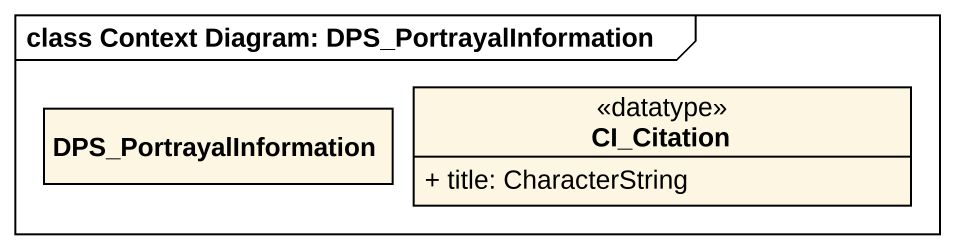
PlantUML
@startuml
mainframe class Context Diagram: DPS_PortrayalInformation
hide circle
hide empty members
skinparam classAttributeIconSize 0
class DPS_PortrayalInformation
class CI_Citation <<datatype>> {
  + title: CharacterString
}
@enduml
